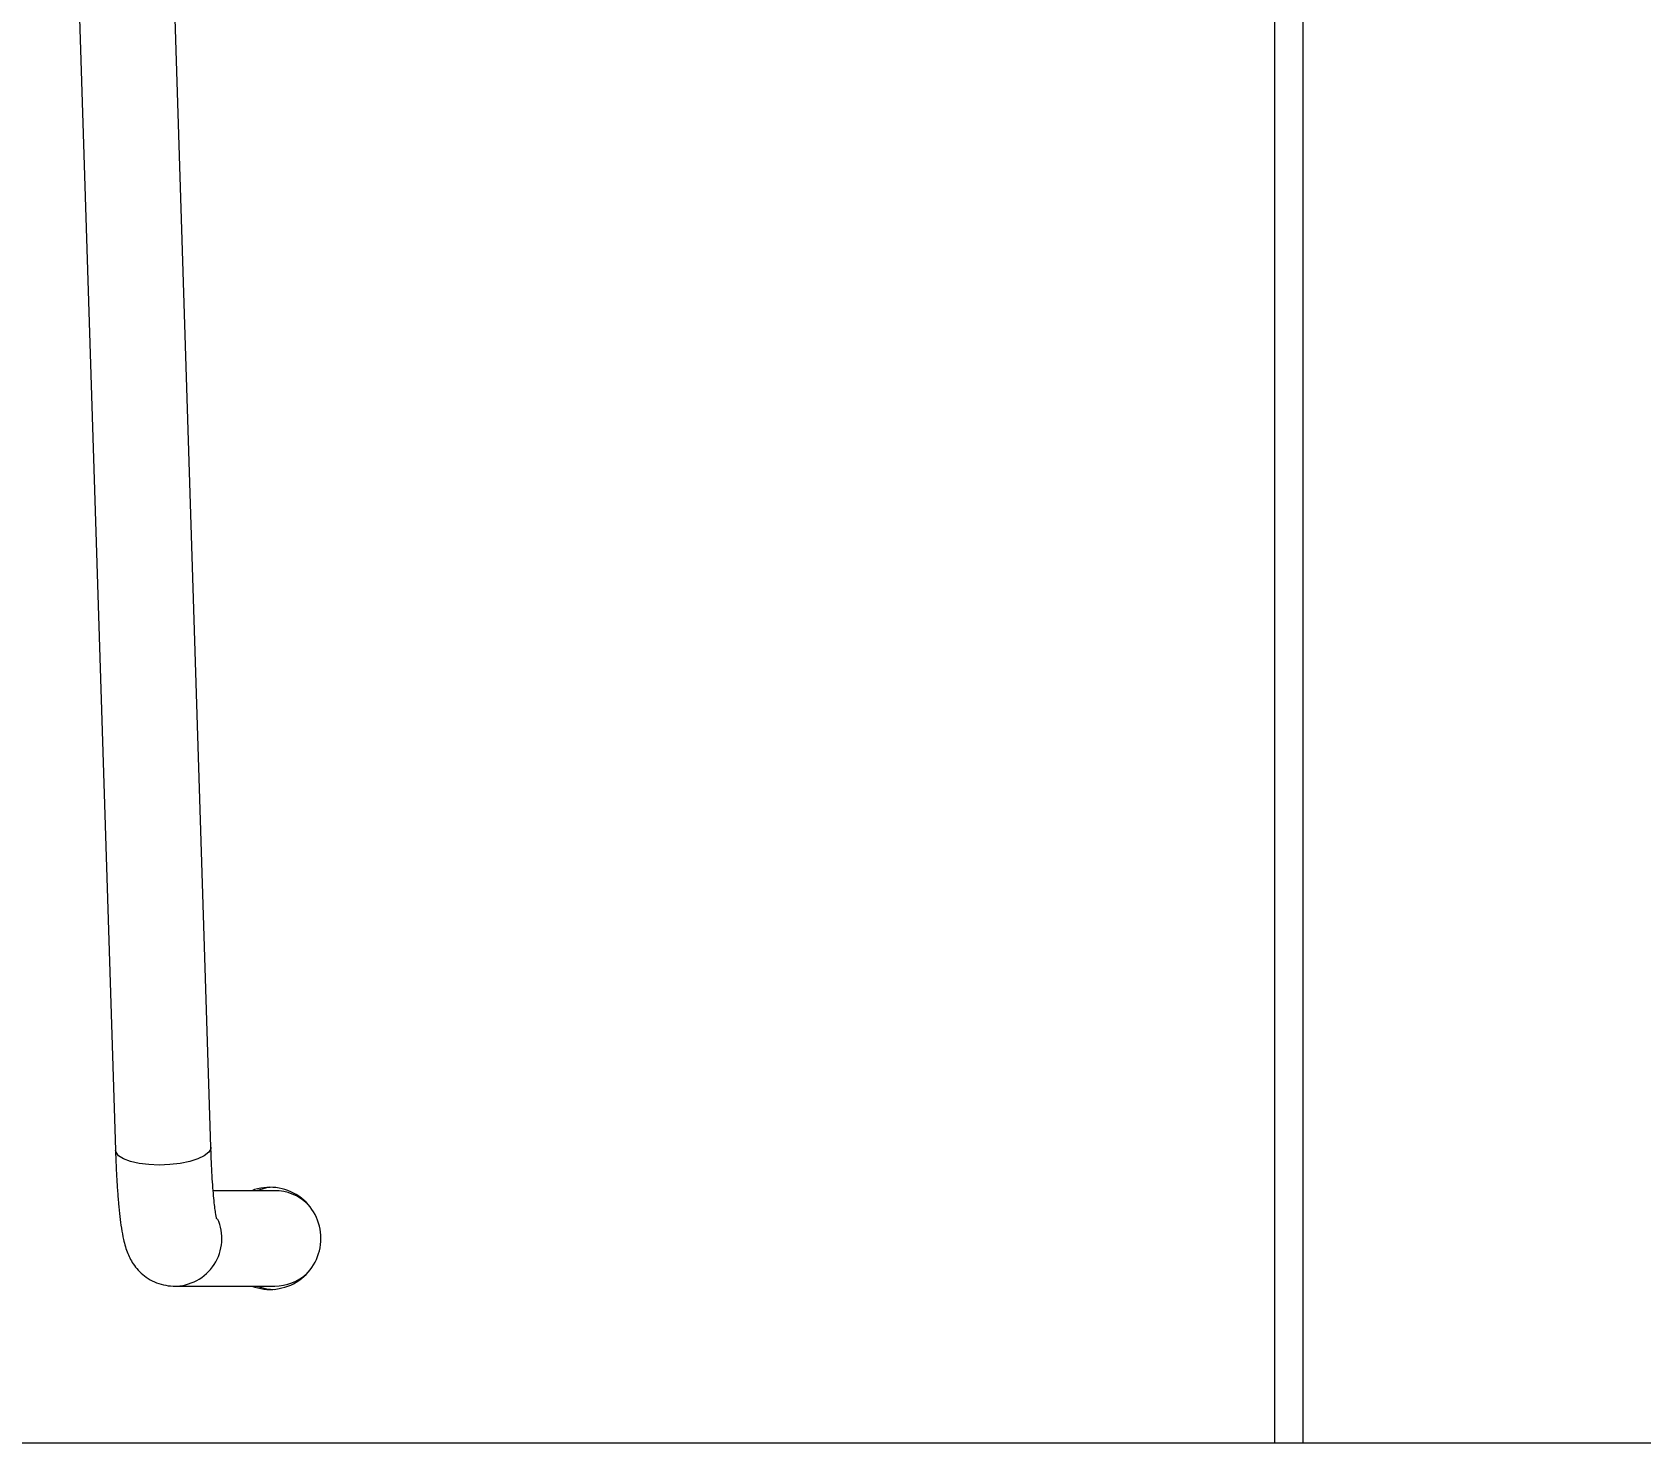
# Model space of a CAD drawing. Header units: millimetres. Extents: x -279 to 4999, y 61 to 3536.
# Drawn here: x 3990.1 to 4226.1, y 2822.4 to 3029.4 of the extents above; entities that cross this region are included whole.
import ezdxf

# ---------------------------------------------------------------- set-up
doc = ezdxf.new("R2010")
doc.units = ezdxf.units.MM
doc.layers.add('ZANO_R', color=7, linetype='Continuous', lineweight=0)
doc.layers.add('ZANO_W', color=1, linetype='Continuous', lineweight=0)
doc.styles.add('Arial', font='arial.ttf')
doc.styles.get("Standard").update_dxf_attribs({"font": 'ARIALUNI.TTF'})
doc.dimstyles.new('pl i ang', dxfattribs={"dimtxt": 50, "dimasz": 50, "dimexe": 1.25, "dimexo": 0.625, "dimgap": 10, "dimtad": 1, "dimtoh": 1, "dimtxsty": 'Standard', "dimcen": 2.5, "dimclrd": 1, "dimclre": 1, "dimclrt": 1, "dimadec": 0, "dimazin": 0, "dimtfac": 1, "dimtmove": 0, "dimatfit": 3, "dimfxl": 1, "dimarcsym": 1})

# ---------------------------------------------------------------- blocks, each defined once
blk = doc.blocks.new('*D420')
at = {"layer": 'ZANO_W', "color": 1, "lineweight": -2}
blk.add_arc((3828.64, 2822.36), 150.81, 99.5517, 164.7582, dxfattribs=at)
at = {"layer": 'ZANO_W', "color": 1}
for points in [[(3803.84, 2964.42), (3803.39, 2977.74), (3843.59, 2972.43)], [(3676.53, 2862.89), (3689.74, 2861.12), (3677.83, 2822.36)]]:
    blk.add_solid(points, dxfattribs=at)
at = {"layer": 'ZANO_W', "color": 1, "insert": (3706.83, 2956.91), "char_height": 40, "attachment_point": 5, "rotation": 42.155, "style": 'Arial'}
blk.add_mtext('96%%d', dxfattribs=at)

msp = doc.modelspace()

# ---------------------------------------------------------------- linework, layer by layer
at = {"layer": 'ZANO_R'}
for p, q in [((4172.39, 2822.36), (4172.39, 3248.36)), ((4176.57, 2822.36), (4176.57, 3248.36)), ((4016.28, 2865.74), (4008.72, 3103.95)), ((3994.73, 3103.51), (4002.29, 2865.3)), ((4025.65, 2859.36), (4016.62, 2859.36)), ((4010.92, 2845.36), (4025.65, 2845.36)), ((3774.48, 2822.36), (4574.48, 2822.36))]:
    msp.add_line(p, q, dxfattribs=at)
at = {"layer": 'ZANO_R', "flags": 128}
for points in [[(4016.28, 2865.74), (4016.26, 2865.52), (4015.96, 2864.99), (4015.32, 2864.48), (4014.38, 2864.03), (4013.18, 2863.65), (4011.79, 2863.36), (4010.28, 2863.19), (4008.71, 2863.13), (4007.17, 2863.19), (4005.74, 2863.36), (4004.49, 2863.65), (4003.48, 2864.03), (4002.75, 2864.48), (4002.36, 2864.99), (4002.29, 2865.3)], [(4024.97, 2859.83), (4024.44, 2859.76), (4022.97, 2859.36)], [(4022.97, 2845.36), (4024.44, 2844.96), (4025.65, 2844.86)]]:
    msp.add_lwpolyline(points, dxfattribs=at)
at = {"layer": 'ZANO_R'}
msp.add_lwpolyline([(-183.02, 2822.36), (4693.28, 2822.36)], dxfattribs=at)
for centre, radius, start, end in [((4024.95, 2852.38), 7.48, 359.8452, 110.9904), ((4025.65, 2852.4), 6.96, 46.5172, 89.979), ((4010.9, 2852.36), 7, 269.3502, 24.3746), ((4024.95, 2852.34), 7.47, 248.9984, 0.167), ((4025.65, 2852.32), 6.96, 270.0227, 312.5558)]:
    msp.add_arc(centre, radius, start, end, dxfattribs=at)
for points, knots in [([(4017.14, 2855.18), (4017.14, 2855.17), (4017.14, 2855.16), (4017.08, 2855.41), (4016.99, 2855.92), (4016.88, 2856.75), (4016.75, 2857.9), (4016.61, 2859.36), (4016.49, 2861.09), (4016.39, 2863.02), (4016.32, 2864.61), (4016.29, 2865.53), (4016.28, 2865.74)], [0, 0, 0, 0, 0.037354, 0.117474, 0.211647, 0.319271, 0.437829, 0.564184, 0.695642, 0.830317, 0.960874, 1, 1, 1, 1]), ([(4002.29, 2865.3), (4002.3, 2864.87), (4002.34, 2863.63), (4002.43, 2861.66), (4002.57, 2859.45), (4002.73, 2857.41), (4002.92, 2855.53), (4003.15, 2853.79), (4003.4, 2852.37), (4003.7, 2851.19), (4004.03, 2850.23), (4004.46, 2849.3), (4005.03, 2848.38), (4005.8, 2847.46), (4006.79, 2846.62), (4007.98, 2845.95), (4009.31, 2845.5), (4010.32, 2845.37), (4010.86, 2845.36), (4010.92, 2845.36)], [0, 0, 0, 0, 0.043187, 0.125889, 0.209104, 0.293264, 0.379074, 0.46805, 0.564399, 0.629939, 0.684855, 0.727589, 0.769704, 0.812164, 0.856123, 0.90132, 0.947276, 0.993642, 1, 1, 1, 1])]:
    msp.add_open_spline(points, degree=3, knots=knots, dxfattribs=at)

# ---------------------------------------------------------------- dimensions: what is measured, and where the dimension line sits
at = {"layer": 'ZANO_W'}
dim = msp.add_angular_dim_2l(base=(3762.04, 2957.67), line1=((-183.02, 2822.36), (4693.28, 2822.36)), line2=((3828.7, 2823.02), (3872.52, 3262.78)), dimstyle='pl i ang', override={"dimtxt": 40, "dimasz": 40, "dimexe": 10, "dimexo": 10, "dimtoh": 0, "dimdec": 0, "dimtxsty": 'Arial', "dimtdec": 0, "dimtmove": 1}, dxfattribs=at)
dim.commit()
dim.dimension.update_dxf_attribs({"geometry": '*D420', "text_midpoint": (3706.83, 2956.91)})

doc.saveas('drawing.dxf')
